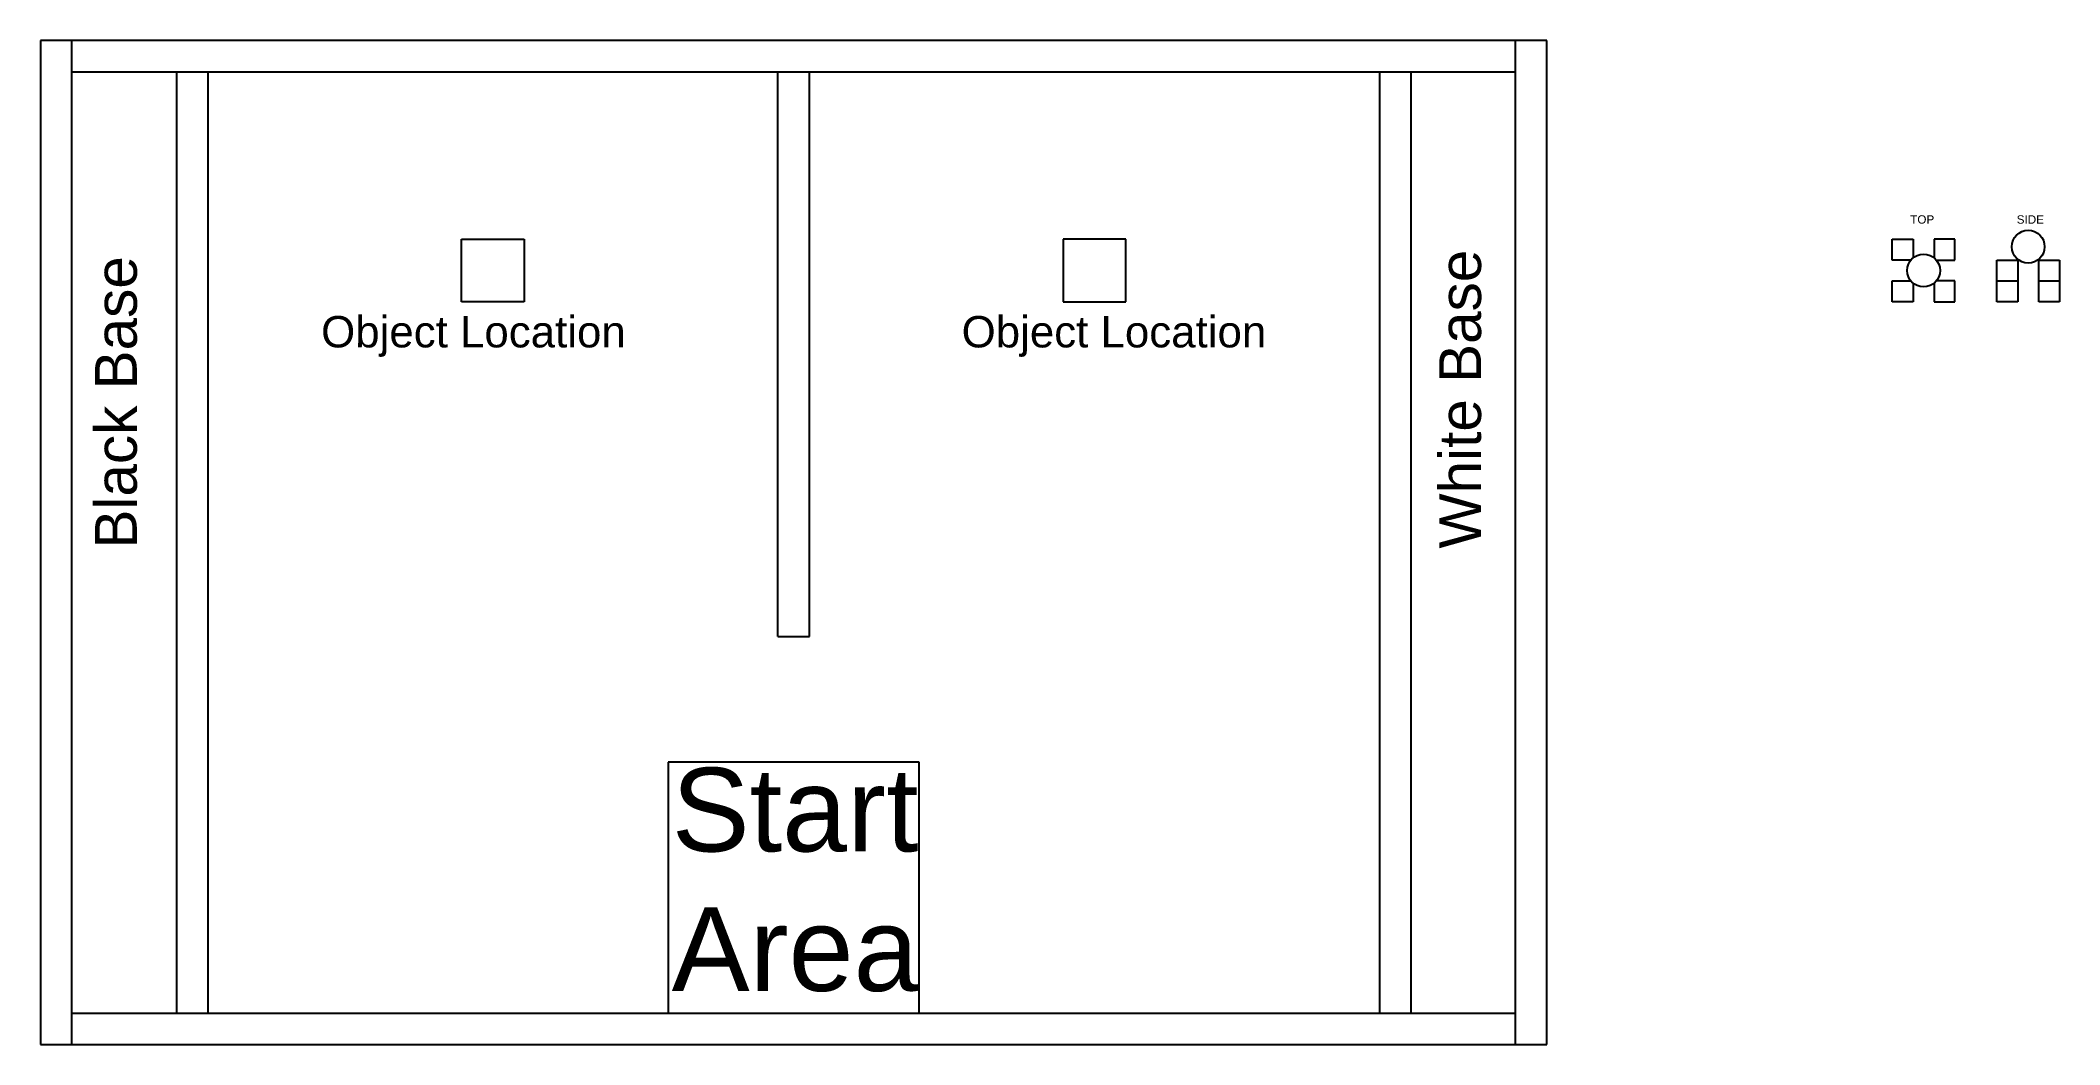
# Model space of a CAD drawing. Header units: inches. Extents: x 10 to 106.5, y 10 to 58.
import ezdxf

# ---------------------------------------------------------------- set-up
doc = ezdxf.new("R2010")
doc.units = ezdxf.units.IN
doc.header["$MEASUREMENT"] = 0
doc.styles.get("Standard").update_dxf_attribs({"font": 'Arial.ttf'})

msp = doc.modelspace()

# ---------------------------------------------------------------- linework, layer by layer
for p, q in [((82, 58), (10, 58)), ((10, 58), (10, 10)), ((11.5, 10), (11.5, 58)), ((80.5, 10), (80.5, 58)), ((82, 10), (82, 58)), ((11.5, 56.5), (80.5, 56.5)), ((16.5, 56.5), (16.5, 11.5)), ((18, 56.5), (18, 11.5)), ((45.25, 29.5), (45.25, 56.5)), ((46.75, 29.5), (46.75, 56.5)), ((74, 56.5), (74, 11.5)), ((75.5, 56.5), (75.5, 11.5)), ((30.125, 48.5), (30.125, 48.5)), ((30.125, 48.5), (33.125, 48.5)), ((30.125, 45.5), (30.125, 48.5)), ((33.125, 48.5), (33.125, 45.5)), ((61.875, 48.5), (58.875, 48.5)), ((58.875, 48.5), (58.875, 45.5)), ((61.875, 48.5), (61.875, 48.5)), ((61.875, 45.5), (61.875, 48.5)), ((98.498, 48.5), (98.498, 48.5)), ((98.498, 48.5), (99.498, 48.5)), ((98.498, 47.5), (98.498, 48.5)), ((99.498, 48.5), (99.498, 47.605)), ((101.498, 48.5), (100.498, 48.5)), ((100.498, 48.5), (100.498, 47.605)), ((101.498, 48.5), (101.498, 48.5)), ((101.498, 47.5), (101.498, 48.5)), ((99.392, 47.5), (98.498, 47.5)), ((100.603, 47.5), (101.498, 47.5)), ((103.498, 46.5), (103.498, 47.5)), ((103.498, 47.5), (104.498, 47.5)), ((104.498, 47.5), (104.498, 46.5)), ((105.498, 46.5), (105.498, 47.5)), ((105.498, 47.5), (106.498, 47.5)), ((106.498, 47.5), (106.498, 46.5)), ((98.498, 45.5), (98.498, 46.5)), ((98.498, 46.5), (99.392, 46.5)), ((99.498, 46.395), (99.498, 45.5)), ((100.498, 46.395), (100.498, 45.5)), ((101.498, 46.5), (100.603, 46.5)), ((101.498, 45.5), (101.498, 46.5)), ((103.498, 45.5), (103.498, 46.5)), ((103.498, 46.5), (104.498, 46.5)), ((104.498, 46.5), (104.498, 45.5)), ((105.498, 45.5), (105.498, 46.5)), ((105.498, 46.5), (106.498, 46.5)), ((106.498, 46.5), (106.498, 45.5)), ((33.125, 45.5), (30.125, 45.5)), ((58.875, 45.5), (61.875, 45.5)), ((99.498, 45.5), (98.498, 45.5)), ((100.498, 45.5), (101.498, 45.5)), ((104.498, 45.5), (103.498, 45.5)), ((106.498, 45.5), (105.498, 45.5)), ((45.25, 29.5), (46.75, 29.5)), ((52, 23.5), (40, 23.5)), ((40, 23.5), (40, 11.5)), ((52, 11.5), (52, 23.5)), ((11.5, 11.5), (80.5, 11.5)), ((10, 10), (82, 10)), ((10, 10), (10, 10))]:
    msp.add_line(p, q)
for centre in [(104.998, 48.138), (99.998, 47)]:
    msp.add_circle(centre, 0.785)

# ---------------------------------------------------------------- texts
for s, width, insert, char_height, attachment_point in [('TOP', 2.41371, (99.358, 49.64), 0.4, 1), ('SIDE', 2.41371, (104.447, 49.64), 0.4, 1), ('Object Location', 15.26371, (37.975, 44.825), 1.5, 3), ('Object Location', 15.26371, (54.025, 44.825), 1.5, 1), ('Start Area', 8.50406, (40.168, 23.232), 4, 1)]:
    msp.add_mtext_dynamic_manual_height_columns(s, width=width, gutter_width=1, heights=[0], dxfattribs=dict(insert=insert, char_height=char_height, attachment_point=attachment_point))
at = {"char_height": 2, "attachment_point": 1, "rotation": 90}
for s, insert in [('Black Base', (12.611, 33.71)), ('White Base', (76.848, 33.71))]:
    msp.add_mtext_dynamic_manual_height_columns(s, width=15.26371, gutter_width=1, heights=[0], dxfattribs=dict(at, insert=insert))

doc.saveas('drawing.dxf')
